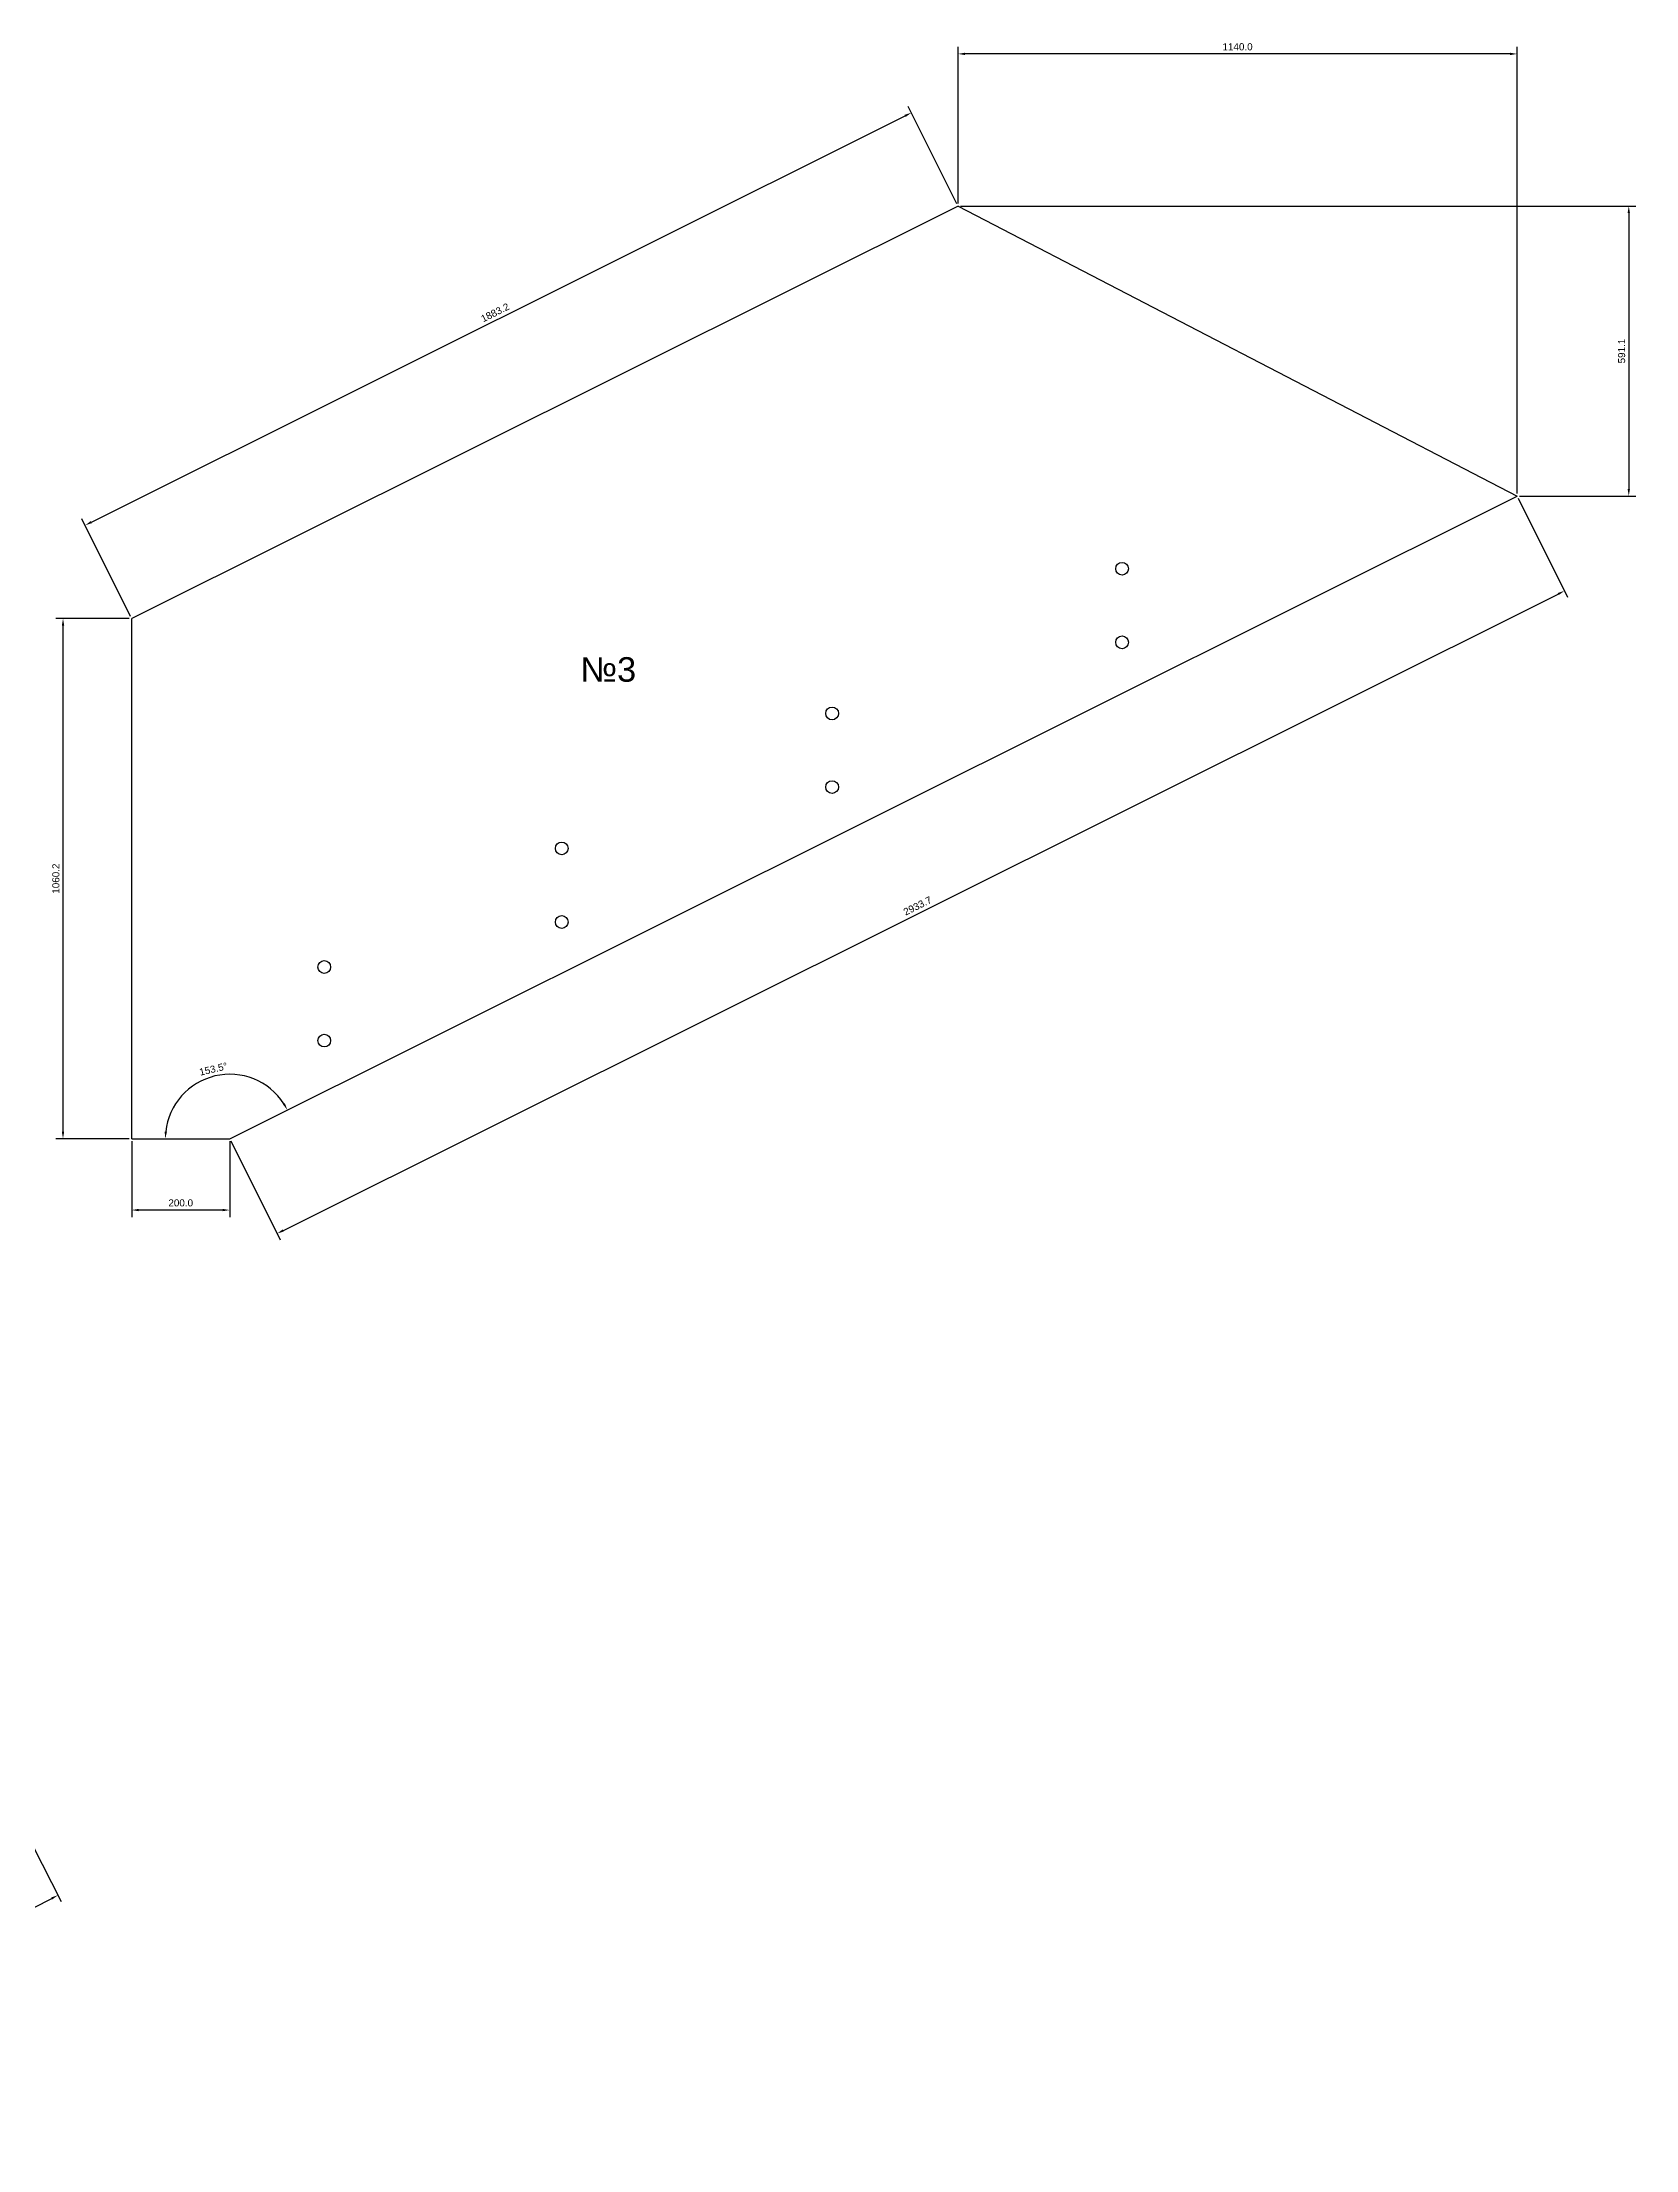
# Model space of a CAD drawing. Header units: inches. Extents: x 262 to 8020, y -1675 to 2622.
# Drawn here: x 4771 to 8020, y -1675 to 2622 of the extents above; entities that cross this region are included whole.
import ezdxf

# ---------------------------------------------------------------- set-up
doc = ezdxf.new("R2010")
doc.units = ezdxf.units.IN
doc.layers.get('0').update_dxf_attribs({"lineweight": 25})
doc.styles.get("Standard").update_dxf_attribs({"font": 'Arial.ttf'})
doc.dimstyles.get("Standard").update_dxf_attribs({"dimscale": 80, "dimtxt": 0.18, "dimasz": 0.18, "dimexe": 0.18, "dimexo": 0.0625, "dimgap": 0.09, "dimtad": 1, "dimdec": 1, "dimzin": 0, "dimdsep": 46, "dimtxsty": 'Standard', "dimcen": 0.09, "dimadec": 1, "dimazin": 0, "dimtfac": 1, "dimtdec": 1, "dimtofl": 0, "dimtmove": 0, "dimatfit": 3, "dimfxl": 1, "dimtolj": 1, "dimtzin": 0, "dimarcsym": 0})

# ---------------------------------------------------------------- blocks, each defined once
blk = doc.blocks.new('*D50')
at = {"color": 0, "lineweight": -2, "ltscale": 4, "transparency": 16777216}
for p, q in [((4948.1, 1446.7), (4798.7, 1446.7)), ((4813.1, 400.9), (4813.1, 1432.3)), ((4948.1, 386.5), (4798.7, 386.5))]:
    blk.add_line(p, q, dxfattribs=at)
at = {"color": 0, "ltscale": 4, "transparency": 16777216}
for points in [[(4810.7, 1432.3), (4815.5, 1432.3), (4813.1, 1446.7)], [(4810.7, 400.9), (4815.5, 400.9), (4813.1, 386.5)]]:
    blk.add_solid(points, dxfattribs=at)
at = {"layer": 'Defpoints', "color": 0, "ltscale": 4, "transparency": 16777216}
for p in [(4813.1, 1446.7), (4953.1, 1446.7), (4953.1, 386.5)]:
    blk.add_point(p, dxfattribs=at)
at = {"color": 0, "ltscale": 4, "transparency": 16777216, "insert": (4798.6, 916.6), "char_height": 14.4, "attachment_point": 5, "rotation": 90}
blk.add_mtext('\\A1;1060.2', dxfattribs=at)
blk = doc.blocks.new('*D51')
at = {"color": 0, "lineweight": -2, "ltscale": 4, "transparency": 16777216}
for p, q in [((4953.1, 381.5), (4953.1, 226.6)), ((5153.1, 381.5), (5153.1, 226.6)), ((5138.7, 241), (4967.5, 241))]:
    blk.add_line(p, q, dxfattribs=at)
at = {"color": 0, "ltscale": 4, "transparency": 16777216}
for points in [[(4967.5, 243.4), (4967.5, 238.6), (4953.1, 241)], [(5138.7, 243.4), (5138.7, 238.6), (5153.1, 241)]]:
    blk.add_solid(points, dxfattribs=at)
at = {"layer": 'Defpoints', "color": 0, "ltscale": 4, "transparency": 16777216}
for p in [(4953.1, 386.5), (5153.1, 386.5), (4953.1, 241)]:
    blk.add_point(p, dxfattribs=at)
at = {"color": 0, "ltscale": 4, "transparency": 16777216, "insert": (5053.1, 255.5), "char_height": 14.4, "attachment_point": 5}
blk.add_mtext('\\A1;200.0', dxfattribs=at)
blk = doc.blocks.new('*D52')
at = {"color": 0, "lineweight": -2, "ltscale": 4, "transparency": 16777216}
for p, q in [((7780.4, 1692), (7881.1, 1490.2)), ((5262.5, 199.5), (7861.7, 1496.6)), ((5155.4, 382), (5256.1, 180.2))]:
    blk.add_line(p, q, dxfattribs=at)
at = {"color": 0, "ltscale": 4, "transparency": 16777216}
for points in [[(7860.7, 1498.8), (7862.8, 1494.5), (7874.6, 1503.1)], [(5261.4, 201.7), (5263.6, 197.4), (5249.6, 193.1)]]:
    blk.add_solid(points, dxfattribs=at)
at = {"layer": 'Defpoints', "color": 0, "ltscale": 4, "transparency": 16777216}
for p in [(7778.1, 1696.5), (7874.6, 1503.1), (5153.1, 386.5)]:
    blk.add_point(p, dxfattribs=at)
at = {"color": 0, "ltscale": 4, "transparency": 16777216, "insert": (6555.6, 861.1), "char_height": 14.4, "attachment_point": 5, "rotation": 26.5214}
blk.add_mtext('\\A1;2933.7', dxfattribs=at)
blk = doc.blocks.new('*D53')
at = {"color": 0, "lineweight": -2, "ltscale": 4, "transparency": 16777216}
blk.add_arc((5153.1, 386.5), 131.3, 32.8095, 173.7119, dxfattribs=at)
at = {"color": 0, "ltscale": 4, "transparency": 16777216}
for points in [[(5265.5, 458.8), (5261.4, 456.4), (5270.6, 445.1)], [(5025, 400.7), (5020.2, 401), (5021.8, 386.5)]]:
    blk.add_solid(points, dxfattribs=at)
at = {"layer": 'Defpoints', "color": 0, "ltscale": 4, "transparency": 16777216}
for p in [(7778.1, 1696.5), (5181.1, 514.7), (4953.1, 386.5), (5153.1, 386.5), (5153.1, 386.5)]:
    blk.add_point(p, dxfattribs=at)
at = {"color": 0, "ltscale": 4, "transparency": 16777216, "insert": (5119.7, 528.4), "char_height": 14.4, "attachment_point": 5, "rotation": 13.2607}
blk.add_mtext('\\A1;153.5°', dxfattribs=at)
blk = doc.blocks.new('*D54')
at = {"color": 0, "lineweight": -2, "ltscale": 4, "transparency": 16777216}
for p, q in [((6638.1, 2292.6), (6638.1, 2612.1)), ((7763.7, 2597.7), (6652.5, 2597.7)), ((7778.1, 1701.5), (7778.1, 2612.1))]:
    blk.add_line(p, q, dxfattribs=at)
at = {"color": 0, "ltscale": 4, "transparency": 16777216}
for points in [[(6652.5, 2600.1), (6652.5, 2595.3), (6638.1, 2597.7)], [(7763.7, 2600.1), (7763.7, 2595.3), (7778.1, 2597.7)]]:
    blk.add_solid(points, dxfattribs=at)
at = {"layer": 'Defpoints', "color": 0, "ltscale": 4, "transparency": 16777216}
for p in [(6638.1, 2597.7), (6638.1, 2287.6), (7778.1, 1696.5)]:
    blk.add_point(p, dxfattribs=at)
at = {"color": 0, "ltscale": 4, "transparency": 16777216, "insert": (7208.1, 2612.2), "char_height": 14.4, "attachment_point": 5}
blk.add_mtext('\\A1;1140.0', dxfattribs=at)
blk = doc.blocks.new('*D55')
at = {"color": 0, "lineweight": -2, "ltscale": 4, "transparency": 16777216}
for p, q in [((6643.1, 2287.6), (8020.2, 2287.6)), ((8005.8, 2273.2), (8005.8, 1710.9)), ((7783.1, 1696.5), (8020.2, 1696.5))]:
    blk.add_line(p, q, dxfattribs=at)
at = {"color": 0, "ltscale": 4, "transparency": 16777216}
for points in [[(8003.4, 2273.2), (8008.2, 2273.2), (8005.8, 2287.6)], [(8003.4, 1710.9), (8008.2, 1710.9), (8005.8, 1696.5)]]:
    blk.add_solid(points, dxfattribs=at)
at = {"layer": 'Defpoints', "color": 0, "ltscale": 4, "transparency": 16777216}
for p in [(6638.1, 2287.6), (7778.1, 1696.5), (8005.8, 1696.5)]:
    blk.add_point(p, dxfattribs=at)
at = {"color": 0, "ltscale": 4, "transparency": 16777216, "insert": (7991.3, 1992), "char_height": 14.4, "attachment_point": 5, "rotation": 90}
blk.add_mtext('\\A1;591.1', dxfattribs=at)
blk = doc.blocks.new('*D56')
at = {"color": 0, "lineweight": -2, "ltscale": 4, "transparency": 16777216}
for p, q in [((4871, 1643.4), (6530.3, 2471.4)), ((6635.9, 2292), (6536.7, 2490.7)), ((4950.9, 1451.1), (4851.7, 1649.8))]:
    blk.add_line(p, q, dxfattribs=at)
at = {"color": 0, "ltscale": 4, "transparency": 16777216}
for points in [[(6529.2, 2473.6), (6531.3, 2469.3), (6543.2, 2477.8)], [(4870, 1645.5), (4872.1, 1641.2), (4858.2, 1636.9)]]:
    blk.add_solid(points, dxfattribs=at)
at = {"layer": 'Defpoints', "color": 0, "ltscale": 4, "transparency": 16777216}
for p in [(6543.2, 2477.8), (6638.1, 2287.6), (4953.1, 1446.7)]:
    blk.add_point(p, dxfattribs=at)
at = {"color": 0, "ltscale": 4, "transparency": 16777216, "insert": (5694.2, 2070.4), "char_height": 14.4, "attachment_point": 5, "rotation": 26.5214}
blk.add_mtext('\\A1;1883.2', dxfattribs=at)
blk = doc.blocks.new('*D59')
at = {"color": 0, "lineweight": -2, "ltscale": 4, "transparency": 16777216}
for p, q in [((4750.9, -1053.7), (4809.4, -1168.5)), ((3822.2, -1655.3), (4790, -1162.2)), ((3757.5, -1559.9), (3815.9, -1674.7))]:
    blk.add_line(p, q, dxfattribs=at)
at = {"color": 0, "ltscale": 4, "transparency": 16777216}
for points in [[(4788.9, -1160.1), (4791.1, -1164.4), (4802.8, -1155.7)], [(3821.1, -1653.2), (3823.3, -1657.5), (3809.4, -1661.9)]]:
    blk.add_solid(points, dxfattribs=at)
at = {"layer": 'Defpoints', "color": 0, "ltscale": 4, "transparency": 16777216}
for p in [(4748.6, -1049.3), (4802.8, -1155.7), (3755.2, -1555.4)]:
    blk.add_point(p, dxfattribs=at)
at = {"color": 0, "ltscale": 4, "transparency": 16777216, "insert": (4299.5, -1395.8), "char_height": 14.4, "attachment_point": 5, "rotation": 27}
blk.add_mtext('\\A1;1114.9', dxfattribs=at)

msp = doc.modelspace()

# ---------------------------------------------------------------- linework, layer by layer
at = {"color": 7}
for p, q in [((6638.119, 2287.551), (4953.119, 1446.656)), ((6638.119, 2287.551), (7778.119, 1696.466)), ((5153.119, 386.466), (7778.119, 1696.466)), ((4953.119, 386.466), (4953.119, 1446.656)), ((4953.119, 386.466), (5153.119, 386.466))]:
    msp.add_line(p, q, dxfattribs=at)
for centre in [(6972.62, 1548.282), (6972.62, 1398.282), (6381.389, 1253.229), (6381.389, 1103.229), (5830.128, 978.124), (5830.128, 828.124), (5345.782, 736.412), (5345.782, 586.412)]:
    msp.add_circle(centre, 13, dxfattribs=at)

# ---------------------------------------------------------------- texts
at = {"insert": (5867.986, 1367.971), "char_height": 50, "width": 37.53185, "attachment_point": 1}
msp.add_mtext('№{\\fArial|b0|i0|c204|p34;3}', dxfattribs=at)

# ---------------------------------------------------------------- dimensions: what is measured, and where the dimension line sits
at = {"ltscale": 4}
for base, p1, p2, picture, middle in [((6638.119, 2597.663), (7778.119, 1696.466), (6638.119, 2287.551), '*D54', (7208.119, 2612.215)), ((4953.119, 240.983), (5153.119, 386.466), (4953.119, 386.466), '*D51', (5053.119, 255.536))]:
    dim = msp.add_linear_dim(base=base, p1=p1, p2=p2, dimstyle='Standard', dxfattribs=at)
    dim.commit()
    dim.dimension.update_dxf_attribs({"geometry": picture, "text_midpoint": middle})
for p1, p2, distance, picture, middle in [((4953.119, 1446.656), (6638.119, 2287.551), 212.66, '*D56', (5694.159, 2070.411)), ((5153.119, 386.466), (7778.119, 1696.466), -216.13, '*D52', (6555.628, 861.105)), ((3755.184, -1555.446), (4748.6, -1049.276), -119.439, '*D59', (4299.51, -1395.816))]:
    dim = msp.add_aligned_dim(p1=p1, p2=p2, distance=distance, dimstyle='Standard', dxfattribs=at)
    dim.commit()
    dim.dimension.update_dxf_attribs({"geometry": picture, "text_midpoint": middle})
for base, p1, p2, picture, middle in [((8005.847, 1696.466), (6638.119, 2287.551), (7778.119, 1696.466), '*D55', (7991.294, 1992.009)), ((4813.108, 1446.656), (4953.119, 386.466), (4953.119, 1446.656), '*D50', (4798.556, 916.561))]:
    dim = msp.add_linear_dim(base=base, p1=p1, p2=p2, angle=90, dimstyle='Standard', dxfattribs=at)
    dim.commit()
    dim.dimension.update_dxf_attribs({"geometry": picture, "text_midpoint": middle})
dim = msp.add_angular_dim_2l(base=(5181.127, 514.718), line1=((4953.119, 386.466), (5153.119, 386.466)), line2=((5153.119, 386.466), (7778.119, 1696.466)), dimstyle='Standard', dxfattribs=at)
dim.commit()
dim.dimension.update_dxf_attribs({"geometry": '*D53', "text_midpoint": (5119.668, 528.41)})

doc.saveas('drawing.dxf')
